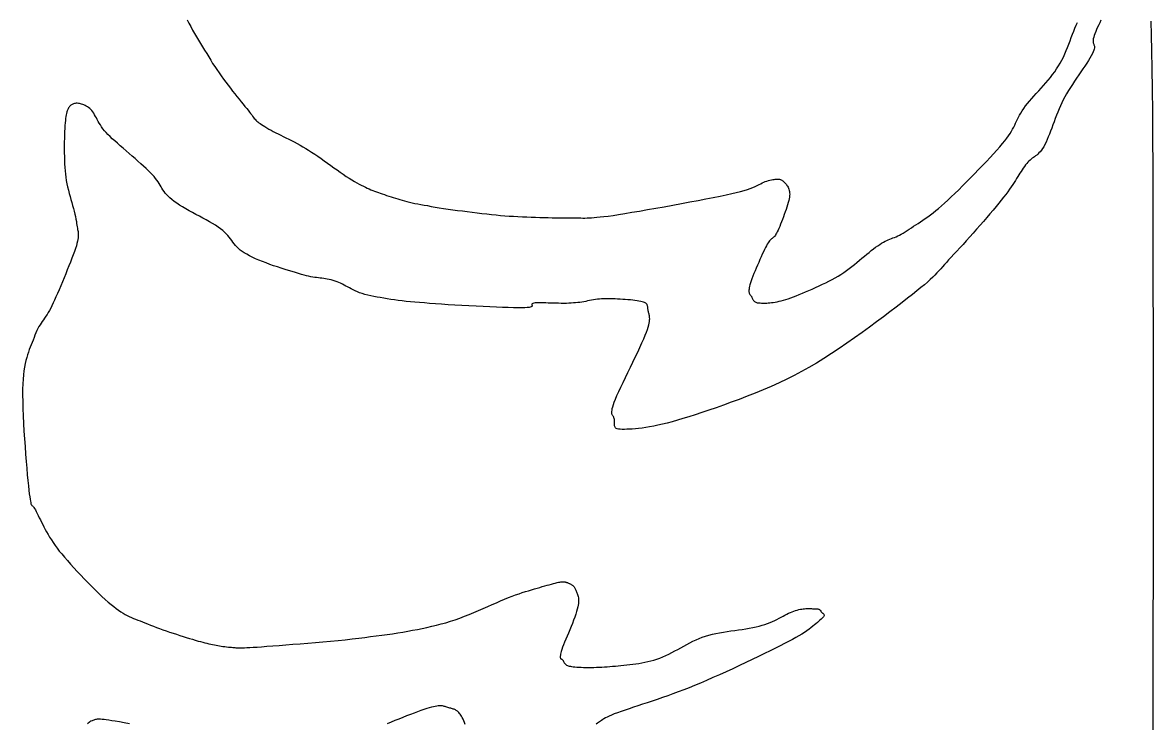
# Model space of a CAD drawing. Header units: millimetres. Extents: x 0 to 420, y 0 to 297.
# Drawn here: x 303.254 to 306.985, y 58.882 to 61.196 of the extents above; entities that cross this region are included whole.
import ezdxf

# ---------------------------------------------------------------- set-up
doc = ezdxf.new("R2010")
doc.units = ezdxf.units.MM
doc.layers.add('291-E-DIAGRAMA', color=5, linetype='Continuous')

msp = doc.modelspace()

# ---------------------------------------------------------------- linework, layer by layer
at = {"layer": '291-E-DIAGRAMA'}
for points in [[(306.8113, 61.2034), (306.8077, 61.1956), (306.8042, 61.1879), (306.8007, 61.1803), (306.7974, 61.1729), (306.7944, 61.1659), (306.7918, 61.1592), (306.7895, 61.1531), (306.7877, 61.1475), (306.7865, 61.1426), (306.7859, 61.1385), (306.7857, 61.135), (306.786, 61.132), (306.7865, 61.1293), (306.7872, 61.127), (306.7879, 61.1248), (306.7887, 61.1226), (306.7894, 61.1204), (306.7899, 61.118), (306.7901, 61.1153), (306.79, 61.1122), (306.7893, 61.1085), (306.7882, 61.1043), (306.7863, 61.0992), (306.7837, 61.0933), (306.7799, 61.0862), (306.7754, 61.0785), (306.7703, 61.0703), (306.7647, 61.0615), (306.7586, 61.0524), (306.7522, 61.0429), (306.7454, 61.0331), (306.7385, 61.023), (306.7315, 61.0128), (306.7245, 61.0024), (306.7176, 60.9919), (306.7109, 60.9815), (306.7044, 60.9711), (306.6982, 60.9608), (306.6925, 60.9506), (306.6873, 60.9407), (306.6825, 60.9311), (306.6779, 60.9211), (306.6734, 60.9109), (306.6691, 60.9005), (306.6649, 60.8899), (306.6608, 60.8793), (306.6569, 60.8687), (306.653, 60.8582), (306.6491, 60.8478), (306.6454, 60.8377), (306.6416, 60.8279), (306.6379, 60.8185), (306.6342, 60.8095), (306.6306, 60.8011), (306.6268, 60.7933), (306.6231, 60.7861), (306.619, 60.7798), (306.615, 60.7743), (306.6111, 60.7696), (306.6072, 60.7654), (306.6034, 60.7618), (306.5996, 60.7586), (306.5959, 60.7557), (306.5922, 60.753), (306.5886, 60.7504), (306.5849, 60.7478), (306.5813, 60.745), (306.5777, 60.7421), (306.574, 60.7388), (306.5703, 60.7351), (306.5666, 60.7308), (306.5629, 60.7259), (306.5589, 60.7206), (306.5551, 60.7153), (306.5514, 60.71), (306.5479, 60.7045), (306.5444, 60.6989), (306.5409, 60.6931), (306.5373, 60.6872), (306.5335, 60.681), (306.5295, 60.6745), (306.5253, 60.6678), (306.5207, 60.6608), (306.5157, 60.6534), (306.5103, 60.6456), (306.5043, 60.6373), (306.4978, 60.6287), (306.4906, 60.6195), (306.483, 60.61), (306.4746, 60.5997), (306.4656, 60.5887), (306.4559, 60.577), (306.4456, 60.5649), (306.435, 60.5524), (306.424, 60.5396), (306.4128, 60.5267), (306.4015, 60.5137), (306.3901, 60.5007), (306.3787, 60.488), (306.3675, 60.4755), (306.3566, 60.4635), (306.3459, 60.4519), (306.3357, 60.441), (306.326, 60.4308), (306.3171, 60.4211), (306.3092, 60.4123), (306.302, 60.4041), (306.2953, 60.3966), (306.2891, 60.3894), (306.283, 60.3825), (306.2769, 60.3758), (306.2705, 60.3691), (306.2638, 60.3622), (306.2565, 60.3551), (306.2484, 60.3475), (306.2393, 60.3393), (306.2291, 60.3305), (306.2175, 60.3208), (306.2044, 60.3101), (306.1895, 60.2983), (306.1732, 60.2856), (306.1553, 60.2717), (306.136, 60.2568), (306.1155, 60.241), (306.0937, 60.2245), (306.0711, 60.2074), (306.0475, 60.19), (306.0234, 60.1723), (305.9987, 60.1547), (305.9736, 60.1371), (305.9483, 60.1198), (305.923, 60.103), (305.8977, 60.0867), (305.8728, 60.0713), (305.8482, 60.0568), (305.8241, 60.0434), (305.8, 60.0307), (305.775, 60.0184), (305.7495, 60.0063), (305.7234, 59.9946), (305.6971, 59.9833), (305.6706, 59.9724), (305.6441, 59.9619), (305.6178, 59.9518), (305.5919, 59.9421), (305.5664, 59.9329), (305.5416, 59.9242), (305.5175, 59.916), (305.4945, 59.9084), (305.4725, 59.9013), (305.4519, 59.8947), (305.4327, 59.8888), (305.4146, 59.8831), (305.3974, 59.878), (305.3809, 59.8735), (305.3652, 59.8696), (305.3502, 59.8662), (305.336, 59.8632), (305.3225, 59.8607), (305.3097, 59.8587), (305.2976, 59.857), (305.2862, 59.8556), (305.2756, 59.8546), (305.2655, 59.8538), (305.2562, 59.8532), (305.2474, 59.8529), (305.2394, 59.8527), (305.2319, 59.8526), (305.2254, 59.8529), (305.2201, 59.8535), (305.2158, 59.8546), (305.2126, 59.856), (305.2102, 59.8578), (305.2085, 59.8598), (305.2074, 59.8622), (305.2068, 59.8647), (305.2066, 59.8674), (305.2067, 59.8703), (305.2068, 59.8733), (305.2071, 59.8764), (305.2072, 59.8795), (305.2071, 59.8826), (305.2067, 59.8857), (305.2058, 59.8888), (305.205, 59.8912), (305.204, 59.8932), (305.2029, 59.8949), (305.2019, 59.8964), (305.2008, 59.8979), (305.1998, 59.8994), (305.199, 59.9011), (305.1983, 59.9031), (305.1978, 59.9055), (305.1977, 59.9084), (305.1979, 59.9119), (305.1985, 59.9162), (305.1995, 59.9213), (305.201, 59.9274), (305.2031, 59.9346), (305.2058, 59.943), (305.2098, 59.953), (305.2148, 59.9647), (305.2208, 59.9779), (305.2275, 59.9923), (305.2349, 60.0078), (305.2426, 60.024), (305.2508, 60.0407), (305.259, 60.0577), (305.2673, 60.0747), (305.2754, 60.0914), (305.2832, 60.1078), (305.2905, 60.1234), (305.2972, 60.138), (305.3032, 60.1515), (305.3082, 60.1635), (305.3122, 60.1738), (305.3153, 60.1827), (305.3177, 60.1906), (305.3196, 60.1976), (305.3211, 60.2037), (305.322, 60.2091), (305.3226, 60.2139), (305.3228, 60.2181), (305.3227, 60.2218), (305.3224, 60.2251), (305.322, 60.2281), (305.3214, 60.2308), (305.3207, 60.2334), (305.32, 60.236), (305.3193, 60.2385), (305.3187, 60.2412), (305.3182, 60.2441), (305.3176, 60.247), (305.3171, 60.2498), (305.3168, 60.2523), (305.3165, 60.2547), (305.3162, 60.257), (305.3159, 60.2591), (305.3155, 60.2611), (305.315, 60.2629), (305.3142, 60.2647), (305.3132, 60.2663), (305.3118, 60.2678), (305.31, 60.2692), (305.3079, 60.2706), (305.3052, 60.2719), (305.302, 60.2731), (305.2982, 60.2742), (305.2932, 60.2753), (305.2875, 60.2764), (305.2812, 60.2774), (305.2743, 60.2783), (305.2668, 60.2792), (305.259, 60.28), (305.2508, 60.2808), (305.2424, 60.2815), (305.2339, 60.2821), (305.2253, 60.2827), (305.2168, 60.2831), (305.2084, 60.2835), (305.2002, 60.2838), (305.1923, 60.2841), (305.1847, 60.2842), (305.1777, 60.2843), (305.1706, 60.2841), (305.1637, 60.2837), (305.157, 60.2831), (305.1504, 60.2823), (305.1438, 60.2814), (305.1373, 60.2803), (305.1309, 60.2792), (305.1245, 60.278), (305.1181, 60.2768), (305.1117, 60.2755), (305.1052, 60.2744), (305.0987, 60.2732), (305.092, 60.2722), (305.0853, 60.2714), (305.0784, 60.2707), (305.0713, 60.2702), (305.0639, 60.2696), (305.0562, 60.2691), (305.0481, 60.2689), (305.0397, 60.2688), (305.0311, 60.2688), (305.0225, 60.269), (305.0138, 60.2692), (305.0051, 60.2695), (304.9965, 60.2697), (304.988, 60.27), (304.9798, 60.2703), (304.9719, 60.2705), (304.9644, 60.2706), (304.9573, 60.2706), (304.9508, 60.2705), (304.9448, 60.2702), (304.9404, 60.2694), (304.9373, 60.2684), (304.9355, 60.2672), (304.9345, 60.266), (304.9343, 60.2647), (304.9344, 60.2634), (304.9347, 60.262), (304.9348, 60.2607), (304.9346, 60.2594), (304.9337, 60.2582), (304.9319, 60.2571), (304.929, 60.2561), (304.9247, 60.2553), (304.9187, 60.2547), (304.9108, 60.2543), (304.9007, 60.2541), (304.8881, 60.2542), (304.8731, 60.2545), (304.8561, 60.2549), (304.8372, 60.2555), (304.8169, 60.2563), (304.7953, 60.2571), (304.7729, 60.2581), (304.7499, 60.2592), (304.7265, 60.2603), (304.7032, 60.2616), (304.6801, 60.2629), (304.6576, 60.2643), (304.636, 60.2657), (304.6156, 60.2672), (304.5966, 60.2687), (304.5795, 60.2702), (304.5636, 60.2714), (304.5484, 60.2726), (304.5337, 60.274), (304.5197, 60.2754), (304.5061, 60.277), (304.493, 60.2786), (304.4805, 60.2802), (304.4683, 60.282), (304.4565, 60.2838), (304.4452, 60.2857), (304.4341, 60.2877), (304.4234, 60.2897), (304.4129, 60.2918), (304.4026, 60.2939), (304.3926, 60.2961), (304.3827, 60.2983), (304.374, 60.301), (304.3659, 60.3039), (304.3583, 60.3069), (304.3512, 60.31), (304.3445, 60.3132), (304.3381, 60.3164), (304.3319, 60.3197), (304.326, 60.3229), (304.3202, 60.3261), (304.3145, 60.3292), (304.3089, 60.3322), (304.3031, 60.335), (304.2973, 60.3377), (304.2912, 60.3402), (304.2849, 60.3425), (304.2783, 60.3445), (304.2717, 60.3462), (304.2654, 60.3476), (304.2592, 60.3489), (304.2533, 60.3499), (304.2474, 60.3508), (304.2416, 60.3515), (304.2358, 60.3523), (304.2299, 60.353), (304.2239, 60.3538), (304.2177, 60.3547), (304.2113, 60.3557), (304.2047, 60.3569), (304.1976, 60.3583), (304.1902, 60.3601), (304.1823, 60.3621), (304.174, 60.3646), (304.1645, 60.3673), (304.1542, 60.3704), (304.1432, 60.3737), (304.1316, 60.3772), (304.1196, 60.3809), (304.1073, 60.3848), (304.0947, 60.3889), (304.0821, 60.3932), (304.0695, 60.3976), (304.0571, 60.4021), (304.045, 60.4067), (304.0334, 60.4114), (304.0222, 60.4162), (304.0117, 60.421), (304.0021, 60.4259), (303.9933, 60.4308), (303.9851, 60.4354), (303.978, 60.4401), (303.9716, 60.4449), (303.966, 60.4499), (303.9609, 60.455), (303.9563, 60.4601), (303.952, 60.4654), (303.9479, 60.4707), (303.9438, 60.4761), (303.9397, 60.4816), (303.9355, 60.4871), (303.9309, 60.4926), (303.9259, 60.4982), (303.9203, 60.5038), (303.914, 60.5095), (303.907, 60.5151), (303.899, 60.5208), (303.8901, 60.5266), (303.8805, 60.5324), (303.8703, 60.5384), (303.8596, 60.5443), (303.8486, 60.5504), (303.8373, 60.5564), (303.8259, 60.5625), (303.8145, 60.5687), (303.8033, 60.5748), (303.7924, 60.581), (303.7819, 60.5871), (303.7719, 60.5932), (303.7626, 60.5994), (303.754, 60.6054), (303.7464, 60.6115), (303.7397, 60.6171), (303.7339, 60.6225), (303.7288, 60.6279), (303.7244, 60.6332), (303.7204, 60.6384), (303.7169, 60.6437), (303.7136, 60.6489), (303.7105, 60.6541), (303.7074, 60.6594), (303.7041, 60.6648), (303.7007, 60.6703), (303.697, 60.6758), (303.6927, 60.6816), (303.6879, 60.6874), (303.6824, 60.6935), (303.6761, 60.6998), (303.6689, 60.7068), (303.6611, 60.7142), (303.6526, 60.722), (303.6437, 60.73), (303.6344, 60.7383), (303.6247, 60.7467), (303.615, 60.7552), (303.6051, 60.7638), (303.5952, 60.7723), (303.5855, 60.7808), (303.576, 60.7891), (303.5668, 60.7972), (303.5581, 60.805), (303.5499, 60.8125), (303.5424, 60.8196), (303.5356, 60.8263), (303.5295, 60.8327), (303.524, 60.839), (303.5191, 60.8454), (303.5146, 60.8516), (303.5105, 60.8578), (303.5068, 60.8638), (303.5034, 60.8697), (303.5002, 60.8755), (303.4972, 60.881), (303.4942, 60.8863), (303.4913, 60.8915), (303.4884, 60.8963), (303.4854, 60.9009), (303.4823, 60.9051), (303.479, 60.909), (303.4753, 60.9126), (303.4716, 60.9155), (303.4677, 60.9181), (303.4639, 60.9204), (303.4601, 60.9224), (303.4562, 60.9242), (303.4524, 60.9257), (303.4487, 60.9269), (303.445, 60.9279), (303.4413, 60.9286), (303.4378, 60.9291), (303.4344, 60.9293), (303.431, 60.9293), (303.4278, 60.929), (303.4248, 60.9284), (303.4219, 60.9277), (303.4191, 60.9267), (303.4169, 60.9255), (303.4148, 60.9242), (303.4128, 60.9227), (303.4109, 60.921), (303.409, 60.9191), (303.4073, 60.9169), (303.4056, 60.9144), (303.4041, 60.9116), (303.4026, 60.9084), (303.4013, 60.9048), (303.4, 60.9007), (303.3988, 60.8962), (303.3977, 60.8911), (303.3967, 60.8855), (303.3958, 60.8793), (303.395, 60.8725), (303.3943, 60.8645), (303.3936, 60.8556), (303.393, 60.8461), (303.3925, 60.8358), (303.3921, 60.825), (303.3917, 60.8137), (303.3914, 60.8021), (303.3913, 60.7901), (303.3912, 60.778), (303.3913, 60.7658), (303.3916, 60.7536), (303.3919, 60.7415), (303.3925, 60.7295), (303.3931, 60.7179), (303.394, 60.7066), (303.395, 60.6958), (303.3964, 60.6852), (303.3981, 60.6746), (303.4001, 60.6639), (303.4024, 60.6533), (303.4049, 60.6427), (303.4075, 60.6321), (303.4103, 60.6217), (303.4131, 60.6115), (303.4159, 60.6014), (303.4187, 60.5916), (303.4213, 60.582), (303.4238, 60.5727), (303.4261, 60.5638), (303.4281, 60.5552), (303.4298, 60.547), (303.4312, 60.5392), (303.432, 60.5325), (303.4328, 60.5267), (303.4337, 60.5216), (303.4346, 60.5171), (303.4354, 60.513), (303.4361, 60.5092), (303.4367, 60.5056), (303.4372, 60.5021), (303.4375, 60.4984), (303.4375, 60.4945), (303.4373, 60.4903), (303.4368, 60.4856), (303.436, 60.4802), (303.4348, 60.4741), (303.4332, 60.467), (303.4312, 60.4589), (303.4282, 60.45), (303.4248, 60.4401), (303.4208, 60.4292), (303.4164, 60.4176), (303.4117, 60.4053), (303.4067, 60.3925), (303.4014, 60.3794), (303.396, 60.3661), (303.3906, 60.3527), (303.385, 60.3394), (303.3795, 60.3264), (303.3742, 60.3138), (303.3689, 60.3017), (303.3639, 60.2903), (303.3592, 60.2798), (303.3549, 60.2702), (303.3508, 60.2612), (303.3466, 60.253), (303.3425, 60.2455), (303.3384, 60.2386), (303.3344, 60.2322), (303.3304, 60.2261), (303.3264, 60.2204), (303.3225, 60.2147), (303.3187, 60.2092), (303.315, 60.2036), (303.3113, 60.1979), (303.3077, 60.192), (303.3043, 60.1857), (303.301, 60.179), (303.2977, 60.1717), (303.2947, 60.1638), (303.2916, 60.1557), (303.2885, 60.1478), (303.2853, 60.14), (303.2822, 60.1322), (303.279, 60.1244), (303.276, 60.1163), (303.273, 60.108), (303.2701, 60.0993), (303.2673, 60.0901), (303.2648, 60.0803), (303.2624, 60.0698), (303.2602, 60.0585), (303.2583, 60.0463), (303.2567, 60.0331), (303.2555, 60.0188), (303.2545, 60.0032), (303.254, 59.9858), (303.2539, 59.9662), (303.2542, 59.9448), (303.2548, 59.9218), (303.2558, 59.8976), (303.257, 59.8726), (303.2584, 59.8472), (303.26, 59.8215), (303.2618, 59.7961), (303.2637, 59.7712), (303.2656, 59.7471), (303.2675, 59.7243), (303.2694, 59.703), (303.2713, 59.6836), (303.273, 59.6665), (303.2746, 59.6519), (303.276, 59.6399), (303.2773, 59.6301), (303.2784, 59.6222), (303.2795, 59.6161), (303.2805, 59.6113), (303.2815, 59.6078), (303.2825, 59.6052), (303.2836, 59.6032), (303.2848, 59.6017), (303.2861, 59.6003), (303.2876, 59.5989), (303.2893, 59.5971), (303.2912, 59.5948), (303.2934, 59.5916), (303.2959, 59.5873), (303.2987, 59.5816), (303.3021, 59.5751), (303.3055, 59.5683), (303.309, 59.5612), (303.3126, 59.5539), (303.3163, 59.5464), (303.3202, 59.5386), (303.3242, 59.5306), (303.3285, 59.5224), (303.3331, 59.514), (303.338, 59.5055), (303.3431, 59.4968), (303.3487, 59.4879), (303.3546, 59.4789), (303.3609, 59.4698), (303.3677, 59.4605), (303.375, 59.4511), (303.383, 59.4413), (303.3919, 59.4308), (303.4015, 59.4196), (303.4118, 59.408), (303.4226, 59.396), (303.4339, 59.3838), (303.4455, 59.3714), (303.4573, 59.359), (303.4692, 59.3468), (303.481, 59.3348), (303.4928, 59.3231), (303.5043, 59.312), (303.5154, 59.3014), (303.5261, 59.2915), (303.5362, 59.2825), (303.5456, 59.2745), (303.5544, 59.2674), (303.5626, 59.261), (303.5705, 59.2554), (303.578, 59.2503), (303.5852, 59.2458), (303.5922, 59.2418), (303.599, 59.2382), (303.6058, 59.2348), (303.6126, 59.2317), (303.6195, 59.2288), (303.6265, 59.226), (303.6337, 59.2231), (303.6412, 59.2202), (303.649, 59.2171), (303.6573, 59.2138), (303.6661, 59.2102), (303.6754, 59.2065), (303.6852, 59.2026), (303.6954, 59.1988), (303.7059, 59.195), (303.7168, 59.1911), (303.7278, 59.1873), (303.7389, 59.1836), (303.7501, 59.1799), (303.7613, 59.1762), (303.7724, 59.1727), (303.7833, 59.1693), (303.7939, 59.1659), (303.8043, 59.1627), (303.8142, 59.1597), (303.8237, 59.1568), (303.8327, 59.154), (303.8407, 59.1519), (303.8483, 59.1499), (303.8554, 59.1481), (303.8622, 59.1464), (303.8687, 59.1448), (303.8748, 59.1434), (303.8808, 59.1422), (303.8866, 59.141), (303.8923, 59.1399), (303.8979, 59.1389), (303.9035, 59.138), (303.9092, 59.1371), (303.9149, 59.1363), (303.9208, 59.1355), (303.9268, 59.1347), (303.9331, 59.134), (303.9386, 59.1336), (303.9433, 59.1332), (303.9473, 59.1329), (303.9509, 59.1325), (303.9542, 59.1323), (303.9574, 59.132), (303.9608, 59.1318), (303.9644, 59.1317), (303.9686, 59.1316), (303.9734, 59.1317), (303.9791, 59.1318), (303.9858, 59.132), (303.9939, 59.1323), (304.0033, 59.1327), (304.0145, 59.1333), (304.0274, 59.134), (304.0425, 59.1352), (304.0598, 59.1365), (304.079, 59.138), (304.0999, 59.1395), (304.1221, 59.1412), (304.1455, 59.1431), (304.1697, 59.145), (304.1945, 59.147), (304.2197, 59.1491), (304.2449, 59.1513), (304.2699, 59.1536), (304.2945, 59.156), (304.3183, 59.1584), (304.3411, 59.1609), (304.3627, 59.1635), (304.3827, 59.1661), (304.402, 59.1684), (304.4208, 59.1707), (304.4391, 59.1731), (304.4569, 59.1756), (304.4743, 59.1781), (304.4914, 59.1808), (304.5081, 59.1835), (304.5245, 59.1864), (304.5407, 59.1894), (304.5566, 59.1925), (304.5724, 59.1957), (304.588, 59.1991), (304.6035, 59.2026), (304.6189, 59.2063), (304.6343, 59.2102), (304.6497, 59.2143), (304.6652, 59.219), (304.6808, 59.2242), (304.6964, 59.2298), (304.7121, 59.2357), (304.7276, 59.2419), (304.7431, 59.2482), (304.7584, 59.2547), (304.7734, 59.2612), (304.7883, 59.2677), (304.8028, 59.274), (304.8169, 59.2803), (304.8307, 59.2862), (304.844, 59.2919), (304.8568, 59.2973), (304.869, 59.3022), (304.8806, 59.3066), (304.8917, 59.3103), (304.9025, 59.3138), (304.913, 59.3171), (304.9231, 59.3202), (304.9329, 59.3232), (304.9423, 59.326), (304.9514, 59.3287), (304.9601, 59.3312), (304.9685, 59.3336), (304.9766, 59.3358), (304.9842, 59.3379), (304.9915, 59.3399), (304.9985, 59.3418), (305.0051, 59.3435), (305.0113, 59.3452), (305.0171, 59.3468), (305.022, 59.3478), (305.0262, 59.3486), (305.0298, 59.3492), (305.0329, 59.3496), (305.0355, 59.3498), (305.0376, 59.3499), (305.0394, 59.3499), (305.0409, 59.3498), (305.0423, 59.3495), (305.0434, 59.3492), (305.0445, 59.3489), (305.0456, 59.3484), (305.0468, 59.348), (305.048, 59.3476), (305.0495, 59.3472), (305.0512, 59.3468), (305.0531, 59.346), (305.055, 59.3452), (305.0568, 59.3444), (305.0587, 59.3436), (305.0605, 59.3427), (305.0623, 59.3418), (305.0641, 59.3408), (305.0658, 59.3397), (305.0675, 59.3385), (305.0691, 59.3373), (305.0706, 59.3359), (305.0721, 59.3343), (305.0735, 59.3327), (305.0749, 59.3308), (305.0762, 59.3288), (305.0773, 59.3267), (305.0782, 59.3241), (305.0792, 59.3215), (305.0802, 59.3188), (305.0814, 59.3161), (305.0826, 59.3134), (305.0838, 59.3104), (305.0849, 59.3074), (305.0859, 59.3041), (305.0867, 59.3006), (305.0874, 59.2968), (305.0879, 59.2927), (305.0881, 59.2883), (305.0879, 59.2835), (305.0875, 59.2783), (305.0866, 59.2726), (305.0854, 59.2665), (305.0838, 59.2592), (305.0816, 59.251), (305.0788, 59.2421), (305.0755, 59.2325), (305.0717, 59.2225), (305.0677, 59.2121), (305.0634, 59.2016), (305.059, 59.1909), (305.0546, 59.1803), (305.0502, 59.17), (305.0461, 59.16), (305.0422, 59.1504), (305.0386, 59.1415), (305.0355, 59.1334), (305.033, 59.1261), (305.0312, 59.1199), (305.0298, 59.1147), (305.0289, 59.1103), (305.0282, 59.1066), (305.0279, 59.1036), (305.0278, 59.1012), (305.0279, 59.0993), (305.0283, 59.0977), (305.0289, 59.0966), (305.0296, 59.0957), (305.0305, 59.0949), (305.0315, 59.0943), (305.0326, 59.0937), (305.0337, 59.093), (305.0349, 59.0922), (305.036, 59.0911), (305.0372, 59.0898), (305.0379, 59.0883), (305.0386, 59.0868), (305.0392, 59.0853), (305.0399, 59.0838), (305.0406, 59.0824), (305.0415, 59.081), (305.0425, 59.0796), (305.0437, 59.0783), (305.0451, 59.077), (305.0469, 59.0757), (305.0489, 59.0745), (305.0513, 59.0734), (305.0541, 59.0724), (305.0573, 59.0714), (305.061, 59.0705), (305.0653, 59.0697), (305.0705, 59.069), (305.0763, 59.0684), (305.0827, 59.0679), (305.0896, 59.0675), (305.0969, 59.0671), (305.1046, 59.0669), (305.1126, 59.0668), (305.121, 59.0667), (305.1296, 59.0668), (305.1383, 59.0669), (305.1472, 59.0671), (305.1562, 59.0675), (305.1652, 59.0679), (305.1741, 59.0684), (305.183, 59.069), (305.1918, 59.0697), (305.2005, 59.0705), (305.2095, 59.0712), (305.2187, 59.0721), (305.228, 59.0729), (305.2376, 59.0739), (305.2472, 59.0749), (305.2569, 59.076), (305.2668, 59.0772), (305.2767, 59.0786), (305.2867, 59.0802), (305.2967, 59.0819), (305.3067, 59.0838), (305.3166, 59.086), (305.3266, 59.0883), (305.3365, 59.0909), (305.3463, 59.0938), (305.3565, 59.0974), (305.3665, 59.1015), (305.3765, 59.106), (305.3864, 59.1108), (305.3963, 59.1159), (305.4061, 59.1211), (305.416, 59.1265), (305.4259, 59.132), (305.4358, 59.1374), (305.4457, 59.1428), (305.4557, 59.148), (305.4657, 59.1531), (305.4759, 59.1579), (305.4861, 59.1624), (305.4965, 59.1665), (305.5069, 59.1701), (305.5181, 59.1733), (305.5296, 59.1762), (305.5415, 59.1788), (305.5536, 59.1811), (305.5659, 59.1832), (305.5784, 59.1852), (305.5908, 59.1871), (305.6033, 59.1889), (305.6157, 59.1907), (305.6279, 59.1925), (305.6398, 59.1944), (305.6515, 59.1963), (305.6628, 59.1985), (305.6736, 59.2008), (305.6839, 59.2034), (305.6936, 59.2062), (305.7028, 59.209), (305.7115, 59.212), (305.7199, 59.2152), (305.7278, 59.2186), (305.7354, 59.222), (305.7427, 59.2255), (305.7497, 59.2291), (305.7564, 59.2326), (305.7628, 59.236), (305.7691, 59.2393), (305.7752, 59.2425), (305.7811, 59.2455), (305.787, 59.2482), (305.7927, 59.2506), (305.7984, 59.2527), (305.804, 59.2544), (305.8096, 59.2561), (305.8149, 59.2575), (305.8199, 59.2587), (305.8248, 59.2596), (305.8295, 59.2603), (305.8339, 59.2607), (305.8381, 59.261), (305.8422, 59.2612), (305.846, 59.2612), (305.8497, 59.2612), (305.8532, 59.2611), (305.8566, 59.2609), (305.8597, 59.2607), (305.8627, 59.2606), (305.8656, 59.2605), (305.8683, 59.2604), (305.8711, 59.2604), (305.8737, 59.2602), (305.8759, 59.26), (305.8779, 59.2597), (305.8797, 59.2593), (305.8812, 59.2588), (305.8825, 59.2583), (305.8836, 59.2577), (305.8845, 59.257), (305.8854, 59.2562), (305.886, 59.2554), (305.8866, 59.2545), (305.8871, 59.2536), (305.8876, 59.2526), (305.888, 59.2515), (305.8884, 59.2504), (305.8892, 59.2493), (305.8903, 59.2483), (305.8916, 59.2473), (305.8929, 59.2463), (305.8942, 59.2454), (305.8954, 59.2444), (305.8965, 59.2433), (305.8974, 59.2421), (305.898, 59.2408), (305.8982, 59.2394), (305.8981, 59.2378), (305.8974, 59.236), (305.8962, 59.234), (305.8943, 59.2317), (305.8917, 59.2292), (305.8884, 59.2263), (305.8845, 59.2228), (305.8805, 59.2191), (305.8762, 59.2153), (305.8715, 59.2112), (305.8665, 59.207), (305.861, 59.2025), (305.855, 59.1978), (305.8485, 59.1929), (305.8413, 59.1878), (305.8334, 59.1825), (305.8247, 59.177), (305.8152, 59.1713), (305.8049, 59.1653), (305.7936, 59.1591), (305.7813, 59.1527), (305.7679, 59.146), (305.7535, 59.1385), (305.7375, 59.1303), (305.7201, 59.1216), (305.7014, 59.1124), (305.6818, 59.1028), (305.6613, 59.0929), (305.6402, 59.0829), (305.6186, 59.0727), (305.5968, 59.0626), (305.5749, 59.0525), (305.5531, 59.0427), (305.5316, 59.0331), (305.5107, 59.0239), (305.4904, 59.0151), (305.471, 59.007), (305.4527, 58.9995), (305.435, 58.9924), (305.4173, 58.9857), (305.3997, 58.9792), (305.3822, 58.973), (305.365, 58.967), (305.348, 58.9612), (305.3313, 58.9556), (305.315, 58.9503), (305.2991, 58.9451), (305.2838, 58.9401), (305.269, 58.9353), (305.2548, 58.9306), (305.2414, 58.926), (305.2287, 58.9216), (305.2168, 58.9173), (305.2058, 58.9131), (305.1965, 58.9095), (305.1886, 58.9061), (305.182, 58.903), (305.1765, 58.9), (305.1718, 58.8972), (305.1678, 58.8946), (305.1642, 58.892), (305.1609, 58.8895), (305.1576, 58.8871), (305.1541, 58.8847), (305.1502, 58.8823), (305.1457, 58.8798)], [(303.7965, 61.2047), (303.8024, 61.1936), (303.8085, 61.1824), (303.8147, 61.1712), (303.8211, 61.1599), (303.8277, 61.1487), (303.8343, 61.1376), (303.841, 61.1264), (303.8477, 61.1153), (303.8544, 61.1043), (303.8612, 61.0933), (303.8678, 61.0825), (303.8744, 61.0718), (303.8809, 61.0612), (303.8877, 61.0509), (303.8948, 61.0406), (303.9021, 61.0302), (303.9094, 61.0199), (303.9169, 61.0096), (303.9244, 60.9993), (303.9319, 60.9892), (303.9393, 60.9794), (303.9467, 60.9697), (303.954, 60.9603), (303.9611, 60.9513), (303.9681, 60.9426), (303.9748, 60.9343), (303.9813, 60.9266), (303.9874, 60.9193), (303.9933, 60.9126), (303.9982, 60.9062), (304.0025, 60.9005), (304.0063, 60.8953), (304.0097, 60.8908), (304.0128, 60.8867), (304.0157, 60.883), (304.0184, 60.8796), (304.0211, 60.8765), (304.0239, 60.8735), (304.0269, 60.8707), (304.0301, 60.868), (304.0336, 60.8652), (304.0377, 60.8623), (304.0423, 60.8592), (304.0475, 60.856), (304.0535, 60.8524), (304.0598, 60.8483), (304.0664, 60.8443), (304.0735, 60.8403), (304.081, 60.8363), (304.0888, 60.8323), (304.0969, 60.8283), (304.1053, 60.8242), (304.114, 60.82), (304.1228, 60.8157), (304.1319, 60.8113), (304.141, 60.8067), (304.1503, 60.8018), (304.1597, 60.7968), (304.1691, 60.7915), (304.1786, 60.786), (304.188, 60.7801), (304.1976, 60.7745), (304.2075, 60.7684), (304.2177, 60.7617), (304.2281, 60.7547), (304.2386, 60.7474), (304.2492, 60.7398), (304.2599, 60.7321), (304.2706, 60.7244), (304.2812, 60.7167), (304.2916, 60.7092), (304.3019, 60.7019), (304.3119, 60.6949), (304.3217, 60.6882), (304.3311, 60.6821), (304.3401, 60.6766), (304.3486, 60.6717), (304.3566, 60.667), (304.3642, 60.6628), (304.3714, 60.659), (304.3782, 60.6555), (304.3848, 60.6523), (304.3911, 60.6493), (304.3973, 60.6466), (304.4033, 60.6441), (304.4093, 60.6417), (304.4153, 60.6394), (304.4214, 60.6372), (304.4277, 60.635), (304.4341, 60.6328), (304.4407, 60.6305), (304.4477, 60.6281), (304.455, 60.6255), (304.4624, 60.6229), (304.4698, 60.6204), (304.477, 60.618), (304.4842, 60.6157), (304.4915, 60.6134), (304.4988, 60.6112), (304.5063, 60.6091), (304.514, 60.607), (304.5219, 60.6049), (304.5302, 60.6029), (304.5388, 60.6009), (304.5479, 60.599), (304.5574, 60.5971), (304.5675, 60.5952), (304.5782, 60.5933), (304.5895, 60.5914), (304.6016, 60.5891), (304.6146, 60.5869), (304.6283, 60.5847), (304.6427, 60.5824), (304.6576, 60.5802), (304.673, 60.5781), (304.6887, 60.5759), (304.7047, 60.5738), (304.7208, 60.5718), (304.7371, 60.5698), (304.7533, 60.5679), (304.7693, 60.566), (304.7852, 60.5642), (304.8007, 60.5625), (304.8158, 60.5608), (304.8304, 60.5593), (304.8448, 60.5582), (304.8592, 60.5572), (304.8738, 60.5563), (304.8883, 60.5555), (304.9029, 60.5548), (304.9174, 60.5541), (304.9318, 60.5535), (304.9461, 60.553), (304.9602, 60.5526), (304.9741, 60.5522), (304.9878, 60.5519), (305.0012, 60.5517), (305.0143, 60.5515), (305.027, 60.5514), (305.0393, 60.5513), (305.0512, 60.5513), (305.0622, 60.5512), (305.0719, 60.5511), (305.0805, 60.551), (305.0883, 60.5508), (305.0955, 60.5507), (305.1024, 60.5506), (305.1091, 60.5506), (305.116, 60.5508), (305.1231, 60.551), (305.1309, 60.5514), (305.1394, 60.5521), (305.1489, 60.5529), (305.1597, 60.5541), (305.1719, 60.5555), (305.1859, 60.5572), (305.2018, 60.5593), (305.2201, 60.5622), (305.241, 60.5656), (305.2641, 60.5695), (305.2889, 60.5737), (305.3152, 60.5782), (305.3426, 60.583), (305.3706, 60.588), (305.399, 60.5932), (305.4274, 60.5984), (305.4553, 60.6036), (305.4824, 60.6087), (305.5084, 60.6138), (305.5328, 60.6186), (305.5554, 60.6233), (305.5756, 60.6276), (305.5933, 60.6316), (305.6086, 60.635), (305.6222, 60.6384), (305.6344, 60.6418), (305.6452, 60.6452), (305.6548, 60.6486), (305.6633, 60.6519), (305.6708, 60.6551), (305.6776, 60.6582), (305.6837, 60.6611), (305.6892, 60.6639), (305.6944, 60.6664), (305.6994, 60.6688), (305.7043, 60.671), (305.7092, 60.6728), (305.7143, 60.6744), (305.7197, 60.6757), (305.7247, 60.6768), (305.7293, 60.6776), (305.7334, 60.6783), (305.7371, 60.6788), (305.7404, 60.6791), (305.7434, 60.6792), (305.7461, 60.6792), (305.7486, 60.679), (305.7508, 60.6786), (305.7529, 60.6781), (305.7549, 60.6774), (305.7567, 60.6766), (305.7585, 60.6756), (305.7603, 60.6744), (305.7621, 60.6731), (305.7639, 60.6717), (305.7658, 60.6698), (305.7678, 60.6677), (305.7698, 60.6656), (305.7718, 60.6633), (305.7738, 60.6608), (305.7757, 60.6582), (305.7775, 60.6554), (305.7792, 60.6524), (305.7807, 60.6492), (305.782, 60.6457), (305.7831, 60.642), (305.7839, 60.6381), (305.7845, 60.6339), (305.7847, 60.6294), (305.7845, 60.6246), (305.784, 60.6195), (305.783, 60.6142), (305.7816, 60.6082), (305.7798, 60.6015), (305.7777, 60.5943), (305.7753, 60.5867), (305.7727, 60.5787), (305.7699, 60.5706), (305.7669, 60.5623), (305.7639, 60.554), (305.7608, 60.5459), (305.7577, 60.5379), (305.7546, 60.5303), (305.7517, 60.5231), (305.7488, 60.5164), (305.7462, 60.5104), (305.7438, 60.5051), (305.7416, 60.5006), (305.7395, 60.4968), (305.7374, 60.4937), (305.7353, 60.4911), (305.7333, 60.4889), (305.7313, 60.4869), (305.7293, 60.4852), (305.7273, 60.4835), (305.7252, 60.4818), (305.723, 60.4799), (305.7208, 60.4777), (305.7184, 60.4752), (305.7159, 60.4721), (305.7134, 60.4685), (305.7106, 60.4641), (305.7077, 60.4589), (305.7048, 60.4531), (305.7016, 60.4465), (305.6982, 60.439), (305.6944, 60.4309), (305.6905, 60.4223), (305.6865, 60.4133), (305.6824, 60.4041), (305.6783, 60.3947), (305.6743, 60.3853), (305.6705, 60.376), (305.6668, 60.367), (305.6634, 60.3584), (305.6603, 60.3503), (305.6575, 60.3429), (305.6553, 60.3362), (305.6535, 60.3304), (305.6522, 60.3251), (305.6512, 60.3204), (305.6505, 60.3162), (305.6502, 60.3126), (305.6501, 60.3094), (305.6503, 60.3066), (305.6506, 60.3042), (305.6512, 60.3021), (305.652, 60.3002), (305.6528, 60.2986), (305.6538, 60.2971), (305.6549, 60.2957), (305.656, 60.2944), (305.6572, 60.2931), (305.6584, 60.2917), (305.6595, 60.2903), (305.6603, 60.2881), (305.661, 60.286), (305.6619, 60.284), (305.6628, 60.2821), (305.6638, 60.2803), (305.6649, 60.2786), (305.6661, 60.2771), (305.6675, 60.2757), (305.6691, 60.2745), (305.671, 60.2734), (305.673, 60.2724), (305.6753, 60.2716), (305.6779, 60.271), (305.6808, 60.2706), (305.684, 60.2703), (305.6876, 60.2702), (305.6915, 60.2699), (305.6955, 60.2697), (305.6998, 60.2696), (305.7043, 60.2696), (305.709, 60.2697), (305.714, 60.2701), (305.7192, 60.2705), (305.7247, 60.2712), (305.7305, 60.2721), (305.7366, 60.2731), (305.743, 60.2744), (305.7497, 60.2758), (305.7568, 60.2776), (305.7641, 60.2795), (305.7719, 60.2818), (305.78, 60.2843), (305.7882, 60.2871), (305.7971, 60.2903), (305.8065, 60.2939), (305.8164, 60.2978), (305.8267, 60.302), (305.8373, 60.3065), (305.8482, 60.3112), (305.8592, 60.3161), (305.8704, 60.3212), (305.8815, 60.3264), (305.8926, 60.3317), (305.9036, 60.337), (305.9144, 60.3424), (305.9248, 60.3478), (305.9349, 60.3532), (305.9446, 60.3585), (305.9539, 60.3644), (305.9631, 60.3705), (305.9721, 60.3769), (305.981, 60.3835), (305.9898, 60.3903), (305.9984, 60.3972), (306.0068, 60.4041), (306.0151, 60.411), (306.0232, 60.4178), (306.0311, 60.4245), (306.0389, 60.431), (306.0465, 60.4373), (306.0539, 60.4433), (306.0611, 60.4489), (306.0682, 60.4541), (306.0751, 60.4589), (306.0816, 60.4635), (306.0878, 60.4674), (306.0937, 60.4708), (306.0993, 60.4737), (306.1047, 60.4763), (306.11, 60.4786), (306.1151, 60.4807), (306.1202, 60.4827), (306.1253, 60.4847), (306.1305, 60.4868), (306.1357, 60.489), (306.1411, 60.4914), (306.1467, 60.4941), (306.1526, 60.4973), (306.1588, 60.5009), (306.1654, 60.5051), (306.1722, 60.5096), (306.1792, 60.5141), (306.1862, 60.5186), (306.1934, 60.5232), (306.2008, 60.5279), (306.2083, 60.5328), (306.216, 60.5379), (306.2239, 60.5432), (306.232, 60.5488), (306.2403, 60.5548), (306.2489, 60.5611), (306.2577, 60.5678), (306.2668, 60.5749), (306.2762, 60.5825), (306.2859, 60.5907), (306.2959, 60.5994), (306.3065, 60.6093), (306.3178, 60.6202), (306.3298, 60.6318), (306.3423, 60.644), (306.3552, 60.6568), (306.3684, 60.67), (306.3817, 60.6834), (306.395, 60.697), (306.4082, 60.7107), (306.4211, 60.7242), (306.4337, 60.7375), (306.4458, 60.7505), (306.4572, 60.7629), (306.4679, 60.7748), (306.4778, 60.7859), (306.4866, 60.7962), (306.4943, 60.8056), (306.5011, 60.8143), (306.5069, 60.8225), (306.512, 60.8302), (306.5164, 60.8374), (306.5203, 60.8443), (306.5238, 60.8509), (306.527, 60.8574), (306.53, 60.8638), (306.533, 60.8701), (306.5361, 60.8765), (306.5394, 60.8831), (306.543, 60.8899), (306.547, 60.8971), (306.5516, 60.9046), (306.5569, 60.9126), (306.5628, 60.9206), (306.5692, 60.9286), (306.576, 60.9368), (306.5832, 60.945), (306.5907, 60.9534), (306.5984, 60.9618), (306.6062, 60.9704), (306.6141, 60.9791), (306.622, 60.9879), (306.6298, 60.9968), (306.6375, 61.0059), (306.6449, 61.0151), (306.6521, 61.0244), (306.659, 61.0338), (306.6654, 61.0434), (306.6713, 61.0531), (306.6771, 61.0624), (306.6825, 61.0721), (306.6876, 61.0822), (306.6925, 61.0926), (306.697, 61.1032), (306.7014, 61.114), (306.7056, 61.1248), (306.7097, 61.1357), (306.7137, 61.1465), (306.7177, 61.1571), (306.7217, 61.1675), (306.7258, 61.1776), (306.7299, 61.1874), (306.7343, 61.1967)], [(306.9839, 58.7762), (306.9842, 58.9796), (306.9845, 59.1869), (306.9846, 59.395), (306.9847, 59.6009), (306.9847, 59.8012), (306.9846, 59.993), (306.9846, 60.1731), (306.9845, 60.3383), (306.9845, 60.4854), (306.9845, 60.6115), (306.984, 60.7193), (306.9834, 60.8155), (306.9826, 60.9008), (306.9817, 60.9764), (306.9808, 61.0432), (306.9798, 61.1022), (306.9787, 61.1542), (306.9777, 61.2004)], [(304.714, 58.8787), (304.7116, 58.8848), (304.7092, 58.8906), (304.7069, 58.896), (304.7045, 58.901), (304.7022, 58.9054), (304.6999, 58.9091), (304.6977, 58.9123), (304.6955, 58.9152), (304.6933, 58.9177), (304.6911, 58.9199), (304.6889, 58.9219), (304.6867, 58.9236), (304.6844, 58.9251), (304.6821, 58.9264), (304.6797, 58.9276), (304.6772, 58.9286), (304.6747, 58.9295), (304.672, 58.9303), (304.6691, 58.931), (304.6662, 58.9318), (304.6631, 58.9325), (304.6598, 58.9332), (304.6565, 58.9343), (304.6535, 58.9354), (304.6506, 58.9365), (304.6478, 58.9374), (304.6449, 58.9383), (304.6421, 58.939), (304.6391, 58.9396), (304.6359, 58.94), (304.6325, 58.9402), (304.6287, 58.9401), (304.6246, 58.9398), (304.62, 58.9391), (304.6148, 58.9382), (304.6091, 58.9369), (304.6027, 58.9353), (304.5955, 58.9332), (304.5871, 58.931), (304.5778, 58.9281), (304.5676, 58.9246), (304.5568, 58.9206), (304.5453, 58.9162), (304.5333, 58.9114), (304.5209, 58.9065), (304.5082, 58.9013), (304.4953, 58.8961), (304.4824, 58.891), (304.4694, 58.8859), (304.4566, 58.881)], [(303.6064, 58.8808), (303.5889, 58.8841), (303.5732, 58.8868), (303.5597, 58.889), (303.5484, 58.8908), (303.5386, 58.8923), (303.5301, 58.8935), (303.5228, 58.8944), (303.5166, 58.8951), (303.5113, 58.8956), (303.5068, 58.8958), (303.5029, 58.8958), (303.4996, 58.8956), (303.4966, 58.8952), (303.4939, 58.8946), (303.4913, 58.8938), (303.4887, 58.8929), (303.4859, 58.8918), (303.4829, 58.8905), (303.4794, 58.889), (303.4761, 58.8874), (303.4731, 58.8854), (303.4704, 58.8832), (303.4679, 58.8806)]]:
    msp.add_lwpolyline(points, dxfattribs=at)

doc.saveas('drawing.dxf')
